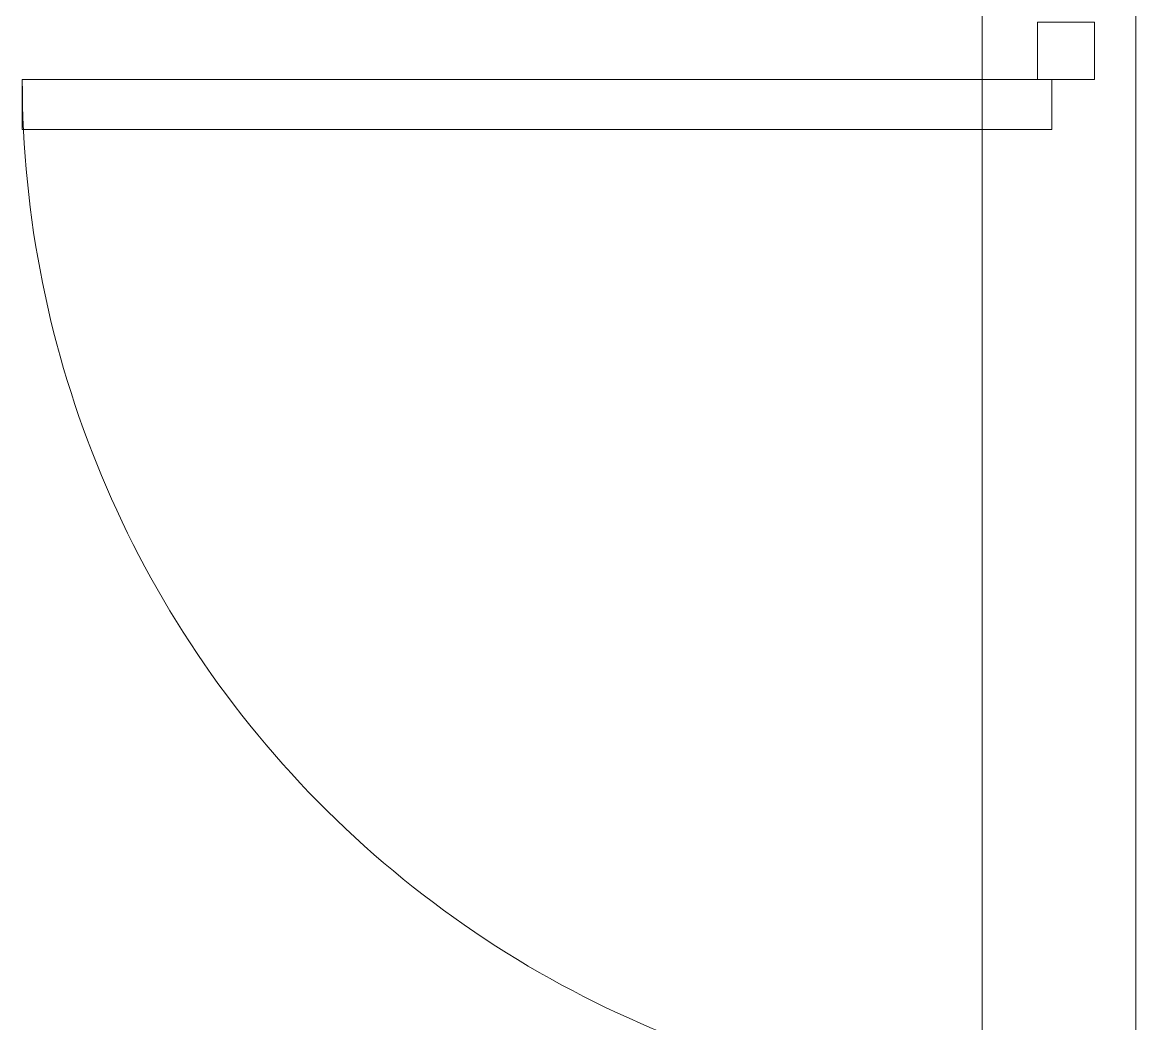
# Model space of a CAD drawing. Header units: inches. Extents: x -1205 to 1409, y -1117 to 895.
# Drawn here: x -553.66 to -514.73, y -781.71 to -746.7 of the extents above; entities that cross this region are included whole.
import ezdxf

# ---------------------------------------------------------------- set-up
doc = ezdxf.new("R2010")
doc.units = ezdxf.units.IN
doc.header["$MEASUREMENT"] = 0
for name, color, linetype, lineweight in [('A-DOOR', 31, 'Continuous', 13), ('A-GLAZ-CWMG', 51, 'Continuous', 9), ('I-WALL', 2, 'Continuous', 13)]:
    doc.layers.add(name, color=color, linetype=linetype, lineweight=lineweight)

# ---------------------------------------------------------------- blocks, each defined once
blk = doc.blocks.new('Curtain Wall-Store Front-Sgl w swing _ Bar - Store Front Door-3130020-8TH FLOOR TELECOM PLAN')
at = {"layer": 'A-DOOR', "color": 133, "lineweight": 20}
for p, q in [((-16.25, -0.5), (-18, -0.5)), ((-16.25, -36.5), (-16.25, -0.5)), ((-18, -1), (-18, -36.5)), ((-18, -36.5), (-16.25, -36.5))]:
    blk.add_line(p, q, dxfattribs=at)
at = {"layer": 'A-DOOR', "color": 53, "lineweight": 9}
blk.add_arc((-18, -0.5), 36, 270, 0.5, dxfattribs=at)
blk = doc.blocks.new('Rectangular Mullion - 2_ x 2_ Office Front-3574983-8TH FLOOR TELECOM PLAN')
at = {"layer": 'A-GLAZ-CWMG', "color": 133, "lineweight": 20}
for p, q in [((-1, 1), (1, 1)), ((-1, -1), (-1, 1)), ((1, 1), (1, -1)), ((1, -1), (-1, -1))]:
    blk.add_line(p, q, dxfattribs=at)
blk = doc.blocks.new('18433_1 - AEO NY - CENTRAL_rvt-1-8TH FLOOR TELECOM PLAN')
at = {"layer": 'I-WALL', "color": 253}
for p, q in [((-520.102, -905.494), (-520.102, -708.744)), ((-514.727, -708.744), (-514.727, -905.494))]:
    blk.add_line(p, q, dxfattribs=at)
at = {"color": 53, "lineweight": 9, "extrusion": (0, 0, -1), "rotation": 90.00000000000007}
blk.add_blockref('Rectangular Mullion - 2_ x 2_ Office Front-3574983-8TH FLOOR TELECOM PLAN', (517.165, -747.697), dxfattribs=at)
at = {"color": 53, "lineweight": 9, "rotation": 269.9999999999999}
blk.add_blockref('Curtain Wall-Store Front-Sgl w swing _ Bar - Store Front Door-3130020-8TH FLOOR TELECOM PLAN', (-517.165, -766.697), dxfattribs=at)

msp = doc.modelspace()

# ---------------------------------------------------------------- block references
at = {"lineweight": 5}
msp.add_blockref('18433_1 - AEO NY - CENTRAL_rvt-1-8TH FLOOR TELECOM PLAN', (0, 0), dxfattribs=at)

doc.saveas('drawing.dxf')
